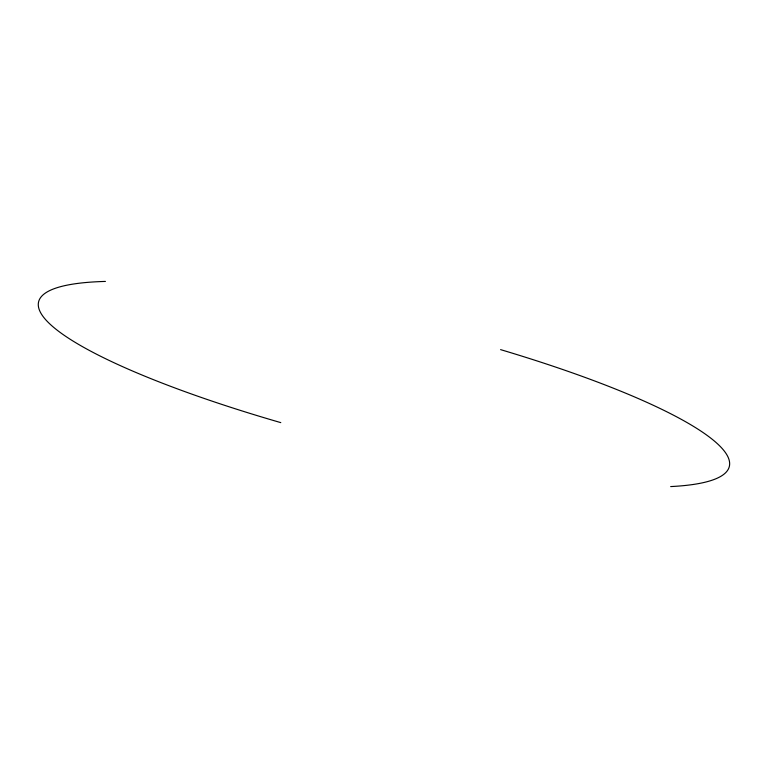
<?xml version="1.0" encoding="UTF-8"?>
<svg xmlns="http://www.w3.org/2000/svg" width="768" height="768" viewBox="0 0 768 768"><rect width="100%" height="100%" fill="white"/><g stroke="black" fill="none" stroke-linecap="round" stroke-linejoin="round"><path stroke-width="1.15" d="M500.592 349.632A355.018 63.475 13.4 0 1 670.675 486.576M280.781 422.621A355.018 63.475 13.4 0 1 105.418 281.424"/></g></svg>
